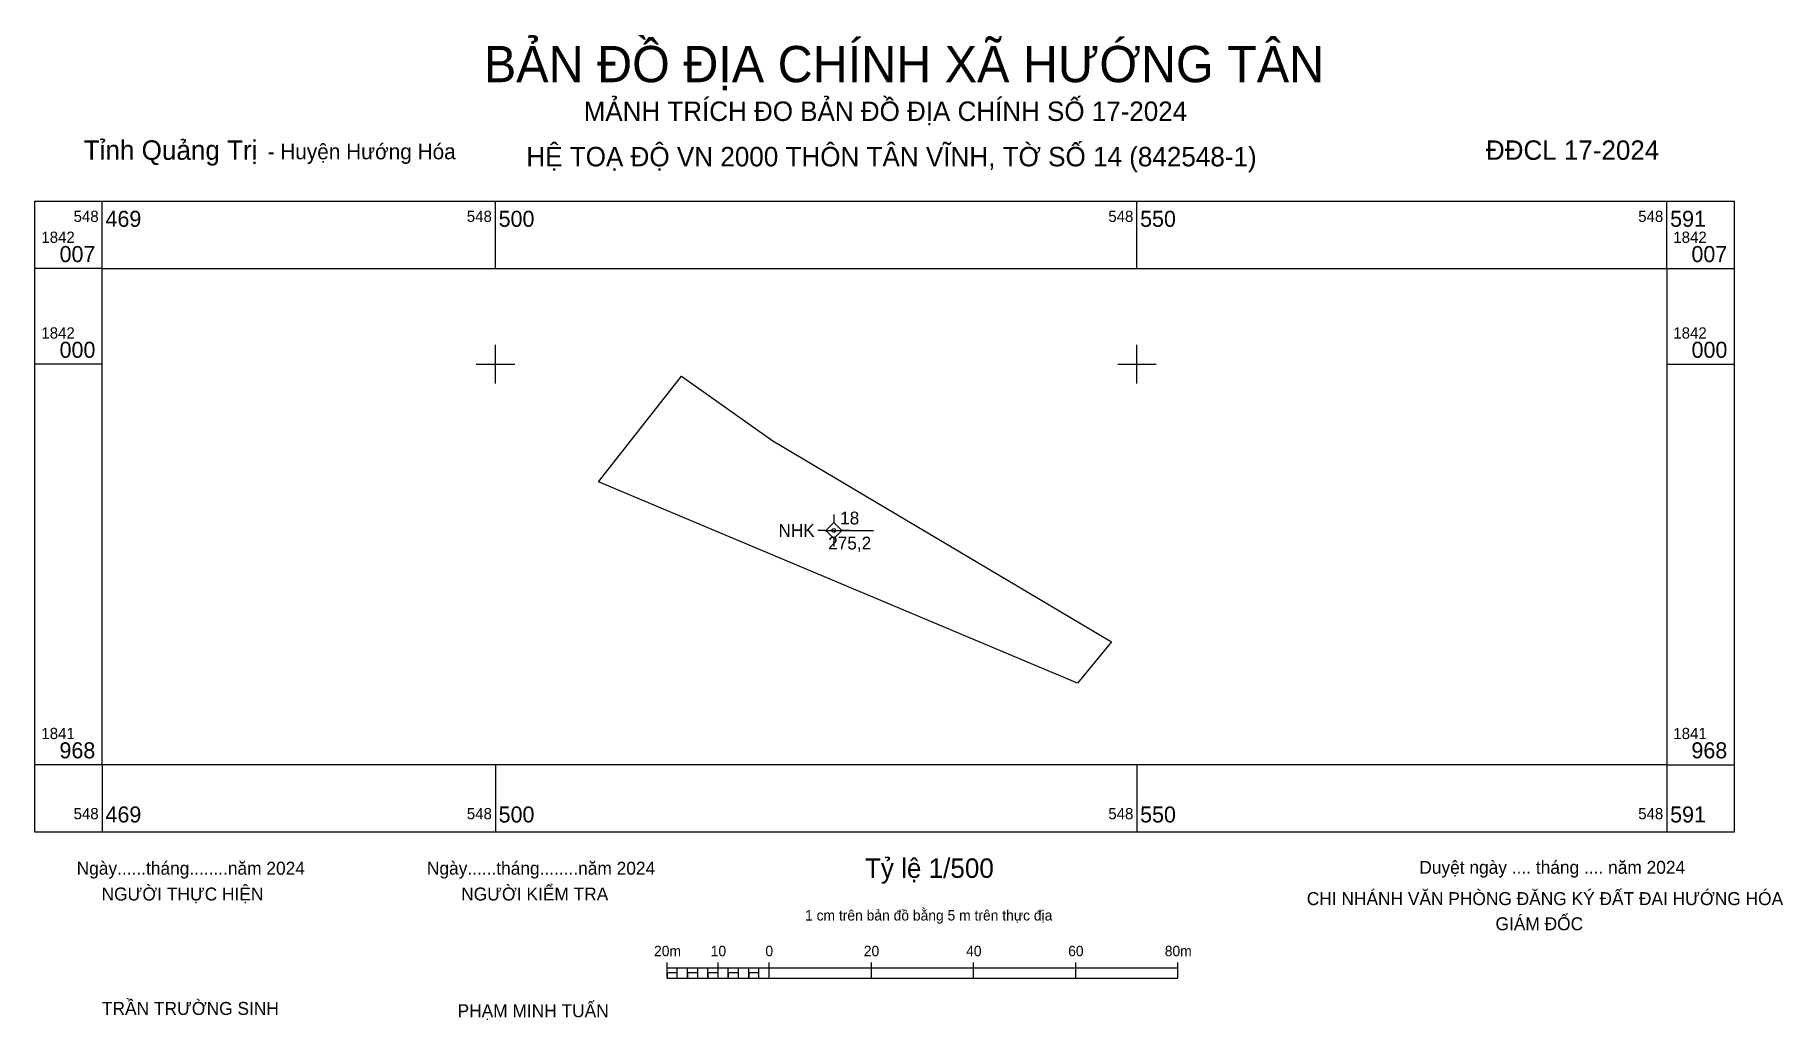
# Model space of a CAD drawing. Extents: x 548464 to 548600, y 1841949 to 1842026.
import ezdxf

# ---------------------------------------------------------------- set-up
doc = ezdxf.new("R2010")
doc.units = 0
for name, color, linetype in [('Level 10', 7, 'Continuous'), ('Level 11', 7, 'Continuous'), ('Level 2', 7, 'Continuous'), ('Level 6', 7, 'Continuous'), ('Level 63', 7, 'Continuous')]:
    doc.layers.add(name, color=color, linetype=linetype)

msp = doc.modelspace()

# ---------------------------------------------------------------- linework, layer by layer
at = {"layer": 'Level 10'}
msp.add_lwpolyline([(548548.01, 1841978.36), (548545.36, 1841975.14), (548508.04, 1841990.83), (548514.5, 1841999.06), (548521.62, 1841994.04), (548548.01, 1841978.36)], dxfattribs=at)
at = {"layer": 'Level 11'}
for p, q in [((548526.37, 1841987.66), (548525.74, 1841987.04)), ((548526.37, 1841988.29), (548526.37, 1841987.66)), ((548526.99, 1841987.04), (548526.37, 1841987.66)), ((548525.74, 1841987.04), (548525.12, 1841987.04)), ((548525.74, 1841987.04), (548526.37, 1841986.41)), ((548526.37, 1841986.41), (548526.99, 1841987.04)), ((548526.37, 1841986.41), (548526.37, 1841985.79)), ((548527.62, 1841987.04), (548526.99, 1841987.04))]:
    msp.add_line(p, q, dxfattribs=at)
msp.add_circle((548526.37, 1841987.04), 0.15, dxfattribs=at)
at = {"layer": 'Level 2'}
for p, q in [((548513.38, 1841952.15), (548513.38, 1841953.37)), ((548517.36, 1841952.15), (548517.36, 1841953.37)), ((548521.34, 1841952.15), (548521.34, 1841953.37)), ((548529.3, 1841952.15), (548529.3, 1841953.37)), ((548537.26, 1841952.15), (548537.26, 1841953.37)), ((548545.23, 1841952.15), (548545.23, 1841953.37)), ((548553.19, 1841952.15), (548553.19, 1841953.37)), ((548513.38, 1841952.96), (548553.19, 1841952.96)), ((548513.38, 1841952.15), (548553.19, 1841952.15)), ((548514.17, 1841952.15), (548514.17, 1841952.96)), ((548514.97, 1841952.15), (548514.97, 1841952.96)), ((548515.77, 1841952.15), (548515.77, 1841952.96)), ((548516.56, 1841952.15), (548516.56, 1841952.96)), ((548518.15, 1841952.15), (548518.15, 1841952.96)), ((548518.95, 1841952.15), (548518.95, 1841952.96)), ((548519.75, 1841952.15), (548519.75, 1841952.96)), ((548520.54, 1841952.15), (548520.54, 1841952.96))]:
    msp.add_line(p, q, dxfattribs=at)
for points in [[(548513.38, 1841952.15), (548514.17, 1841952.15), (548514.17, 1841952.56), (548513.38, 1841952.56)], [(548514.97, 1841952.15), (548515.77, 1841952.15), (548515.77, 1841952.56), (548514.97, 1841952.56)], [(548516.56, 1841952.15), (548517.36, 1841952.15), (548517.36, 1841952.56), (548516.56, 1841952.56)], [(548518.15, 1841952.15), (548518.95, 1841952.15), (548518.95, 1841952.56), (548518.15, 1841952.56)], [(548519.75, 1841952.15), (548520.54, 1841952.15), (548520.54, 1841952.56), (548519.75, 1841952.56)]]:
    msp.add_lwpolyline(points, close=True, dxfattribs=at)
at = {"layer": 'Level 6'}
msp.add_line((548525.66, 1841987.04), (548529.47, 1841987.04), dxfattribs=at)
at = {"layer": 'Level 63'}
for p, q in [((548469.36, 1842007.46), (548469.36, 1842012.71)), ((548500, 1842007.46), (548500, 1842012.71)), ((548550, 1842007.46), (548550, 1842012.71)), ((548591.31, 1842007.46), (548591.31, 1842012.71)), ((548469.36, 1842007.46), (548464.11, 1842007.46)), ((548591.31, 1842007.46), (548596.56, 1842007.46)), ((548500, 1841998.5), (548500, 1842001.5)), ((548550, 1841998.5), (548550, 1842001.5)), ((548469.36, 1842000), (548464.11, 1842000)), ((548498.5, 1842000), (548501.5, 1842000)), ((548548.5, 1842000), (548551.5, 1842000)), ((548591.31, 1842000), (548596.56, 1842000)), ((548469.36, 1841968.78), (548464.11, 1841968.78)), ((548469.36, 1841968.78), (548469.36, 1841963.53)), ((548500, 1841968.78), (548500, 1841963.53)), ((548550, 1841968.78), (548550, 1841963.53)), ((548591.31, 1841968.78), (548591.31, 1841963.53)), ((548591.31, 1841968.78), (548596.56, 1841968.78))]:
    msp.add_line(p, q, dxfattribs=at)
for points in [[(548464.11, 1842012.71), (548596.56, 1842012.71), (548596.56, 1841963.53), (548464.11, 1841963.53), (548464.11, 1842012.71)], [(548469.36, 1842007.46), (548591.31, 1842007.46), (548591.31, 1841968.78), (548469.36, 1841968.78), (548469.36, 1842007.46)]]:
    msp.add_lwpolyline(points, dxfattribs=at)

# ---------------------------------------------------------------- texts
at = {"layer": 'Level 2'}
for s, height, p in [('BẢN ĐỒ ĐỊA CHÍNH XÃ HƯỚNG TÂN', 2.827, (548499.1, 1842021.98)), ('MẢNH TRÍCH ĐO BẢN ĐỒ ĐỊA CHÍNH SỐ 17-2024', 1.5143, (548506.88, 1842018.96)), ('Tỉnh Quảng Trị', 1.5185, (548467.91, 1842015.93)), ('- Huyện Hướng Hóa', 1.2116, (548482.24, 1842015.97)), ('HỆ TOẠ ĐỘ VN 2000 THÔN TÂN VĨNH, TỜ SỐ 14 (842548-1)', 1.5185, (548502.41, 1842015.42)), (' ĐĐCL 17-2024', 1.5143, (548576.64, 1842015.93)), ('Tỷ lệ 1/500', 1.5189, (548528.8, 1841959.96)), ('Ngày......tháng........năm 2024', 1.0099, (548467.36, 1841960.21)), ('Ngày......tháng........năm 2024', 1.0099, (548494.66, 1841960.21)), ('Duyệt ngày .... tháng .... năm 2024', 1.0099, (548572.01, 1841960.28)), ('NGƯỜI THỰC HIỆN', 1.0099, (548469.3, 1841958.2)), ('NGƯỜI KIỂM TRA', 1.0099, (548497.33, 1841958.2)), ('CHI NHÁNH VĂN PHÒNG ĐĂNG KÝ ĐẤT ĐAI HƯỚNG HÓA', 1.0099, (548563.24, 1841957.84)), ('1 cm trên bản đồ bằng 5 m trên thực địa', 0.8078, (548524.13, 1841956.64)), ('GIÁM ĐỐC', 1.01, (548577.95, 1841955.88)), ('20m', 0.808, (548512.36, 1841953.86)), ('10', 0.808, (548516.78, 1841953.86)), ('0', 0.808, (548521.04, 1841953.86)), ('20', 0.808, (548528.71, 1841953.86)), ('40', 0.808, (548536.69, 1841953.86)), ('60', 0.808, (548544.64, 1841953.86)), ('80m', 0.808, (548552.17, 1841953.86)), ('TRẦN TRƯỜNG SINH', 1.0099, (548469.33, 1841949.28)), ('PHẠM MINH TUẤN', 1.0099, (548497.05, 1841949.1))]:
    msp.add_text(s, height=height, dxfattribs=at).set_placement(p)
at = {"layer": 'Level 6'}
for s, p in [('NHK', (548522.06, 1841986.54)), ('18', (548526.87, 1841987.51)), ('275,2', (548525.94, 1841985.56))]:
    msp.add_text(s, height=1, dxfattribs=at).set_placement(p)
at = {"layer": 'Level 63'}
for s, height, p in [('548', 0.875, (548467.12, 1842011.09)), ('469', 1.25, (548469.61, 1842010.71)), ('548', 0.875, (548497.77, 1842011.09)), ('500', 1.25, (548500.25, 1842010.71)), ('548', 0.875, (548547.77, 1842011.09)), ('550', 1.25, (548550.25, 1842010.71)), ('548', 0.875, (548589.07, 1842011.09)), ('591', 1.25, (548591.56, 1842010.71)), ('1842', 0.875, (548464.61, 1842009.46)), ('007', 1.25, (548466.03, 1842007.96)), ('1842', 0.875, (548591.81, 1842009.46)), ('007', 1.25, (548593.22, 1842007.96)), ('1842', 0.875, (548464.61, 1842002)), ('1842', 0.875, (548591.81, 1842002)), ('000', 1.25, (548466.03, 1842000.5)), ('000', 1.25, (548593.23, 1842000.5)), ('1841', 0.875, (548464.61, 1841970.78)), ('1841', 0.875, (548591.81, 1841970.78)), ('968', 1.25, (548466.02, 1841969.28)), ('968', 1.25, (548593.22, 1841969.28)), ('469', 1.25, (548469.61, 1841964.28)), ('500', 1.25, (548500.25, 1841964.28)), ('550', 1.25, (548550.25, 1841964.28)), ('591', 1.25, (548591.56, 1841964.28)), ('548', 0.875, (548467.12, 1841964.53)), ('548', 0.875, (548497.77, 1841964.53)), ('548', 0.875, (548547.77, 1841964.53)), ('548', 0.875, (548589.07, 1841964.53))]:
    msp.add_text(s, height=height, dxfattribs=at).set_placement(p)

doc.saveas('drawing.dxf')
